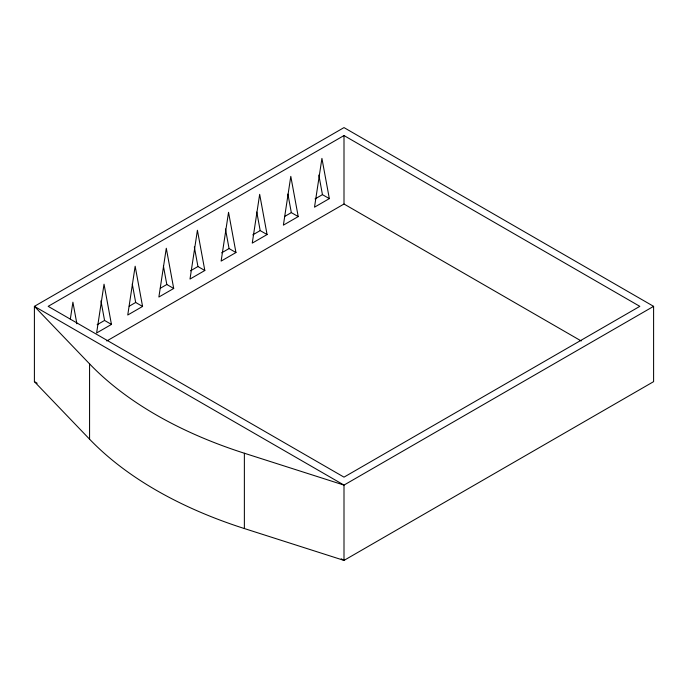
<?xml version="1.0" encoding="UTF-8"?>
<svg xmlns="http://www.w3.org/2000/svg" width="688" height="688" viewBox="0 0 688 688"><rect width="100%" height="100%" fill="white"/><g stroke="black" fill="none" stroke-linecap="round" stroke-linejoin="round"><path stroke-width="1.03" d="M70.331 319.137L72.902 302.17L76.893 323.824M344 135.553L48.169 306.349L344 477.137L639.831 306.349L344 135.553L344 204.018L106.778 340.973M97.146 324.727L104.559 320.445L111.447 324.418L96.621 332.975L104.034 284.196L111.447 324.418M129.198 306.22L135.682 302.471L142.571 306.452L127.753 315.009L135.158 266.23L142.571 306.452M160.33 288.246L166.814 284.505L173.703 288.478L158.876 297.035L166.29 248.256L173.703 288.478M190.533 270.805L197.938 266.531L204.826 270.504L190.008 279.061L197.413 230.282L204.826 270.504M221.656 252.84L229.07 248.557L235.958 252.539L221.132 261.096L228.545 212.317L235.958 252.539M252.788 234.866L260.193 230.592L267.082 234.565L252.255 243.122L259.668 194.343L267.082 234.565M284.841 216.359L291.325 212.618L298.214 216.591L283.387 225.148L290.8 176.369L298.214 216.591M315.044 198.927L322.448 194.644L329.337 198.617L314.511 207.183L321.924 158.395L329.337 198.617M653.6 306.349L344 485.092L244.369 453.237A396.46 228.898 0 0 1 89.569 363.866L34.4 306.349L344 127.598L653.6 306.349L653.6 381.651L344 560.402L244.369 528.547A396.46 228.898 0 0 1 89.569 439.176L34.4 381.651L34.4 306.349L344 485.092L344 560.402L341.214 558.794M344 204.018L581.222 340.973M34.4 381.651L37.186 383.268M318.836 175.053L322.448 194.644M287.902 194.05L291.325 212.618M256.779 212.024L260.193 230.592M225.458 228.966L229.07 248.557M194.334 246.932L197.938 266.531M163.391 265.938L166.814 284.505M132.268 283.912L135.682 302.471M100.947 300.845L104.559 320.445M244.369 453.237L244.369 528.547M89.569 363.866L89.569 439.176"/></g></svg>
